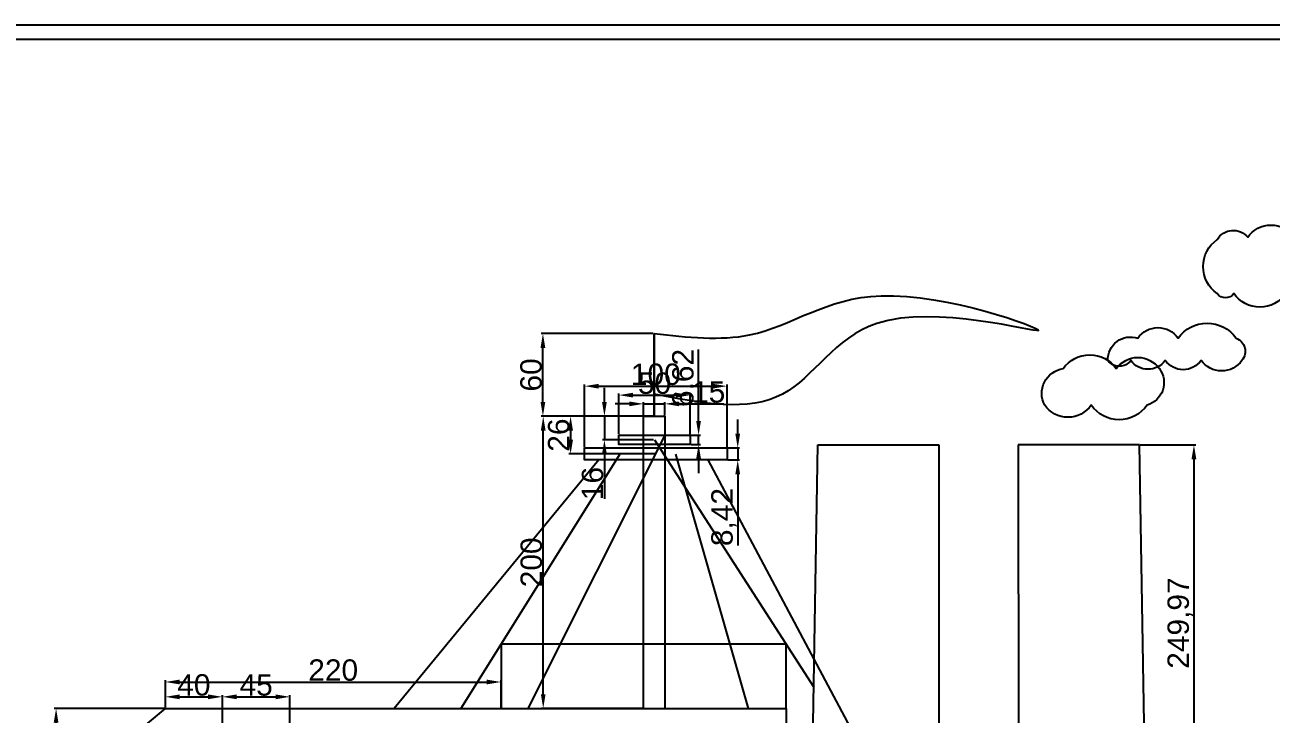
# Model space of a CAD drawing. Header units: millimetres. Extents: x -26312 to 5308, y -1433 to 5910.
# Drawn here: x 3577 to 4451, y 1900 to 2383 of the extents above; entities that cross this region are included whole.
import ezdxf

# ---------------------------------------------------------------- set-up
doc = ezdxf.new("R2010")
doc.units = ezdxf.units.MM
doc.styles.get("Standard").update_dxf_attribs({"font": 'arial.ttf'})
doc.dimstyles.new('ISO-25', dxfattribs={"dimtxt": 15, "dimasz": 10, "dimexe": 1.25, "dimexo": 0.625, "dimtad": 1, "dimtxsty": 'Standard', "dimcen": 2.5, "dimadec": 0, "dimazin": 0, "dimtfac": 1, "dimtmove": 0, "dimatfit": 3, "dimfxl": 1, "dimarcsym": 0})

# ---------------------------------------------------------------- blocks, each defined once
blk = doc.blocks.new('*D82')
at = {"color": 0, "lineweight": -2, "transparency": 16777216}
for p, q in [((4359.53, 2088.56), (4398.39, 2088.56)), ((4397.14, 2078.56), (4397.14, 1848.6)), ((4363.65, 1838.6), (4398.39, 1838.6))]:
    blk.add_line(p, q, dxfattribs=at)
at = {"color": 0, "transparency": 16777216}
for points in [[(4395.47, 2078.56), (4398.81, 2078.56), (4397.14, 2088.56)], [(4395.47, 1848.6), (4398.81, 1848.6), (4397.14, 1838.6)]]:
    blk.add_solid(points, dxfattribs=at)
at = {"layer": 'Defpoints', "color": 0, "transparency": 16777216}
for p in [(4358.9, 2088.56), (4363.02, 1838.6), (4397.14, 1838.6)]:
    blk.add_point(p, dxfattribs=at)
at = {"color": 0, "transparency": 16777216, "insert": (4387.5, 1963.58), "char_height": 15, "attachment_point": 5, "rotation": 90}
blk.add_mtext('249,97', dxfattribs=at)
blk = doc.blocks.new('*D126')
at = {"color": 0, "lineweight": -2, "transparency": 16777216}
for p, q in [((3674.74, 1903.7), (3597.41, 1903.7)), ((3598.66, 1848.7), (3598.66, 1893.7)), ((3614.74, 1838.7), (3597.41, 1838.7))]:
    blk.add_line(p, q, dxfattribs=at)
at = {"color": 0, "transparency": 16777216}
for points in [[(3596.99, 1893.7), (3600.32, 1893.7), (3598.66, 1903.7)], [(3596.99, 1848.7), (3600.32, 1848.7), (3598.66, 1838.7)]]:
    blk.add_solid(points, dxfattribs=at)
at = {"layer": 'Defpoints', "color": 0, "transparency": 16777216}
for p in [(3598.66, 1903.7), (3675.36, 1903.7), (3615.36, 1838.7)]:
    blk.add_point(p, dxfattribs=at)
at = {"color": 0, "transparency": 16777216, "insert": (3590.37, 1871.2), "char_height": 15, "attachment_point": 5, "rotation": 90}
blk.add_mtext('65', dxfattribs=at)
blk = doc.blocks.new('*D128')
at = {"color": 0, "lineweight": -2, "transparency": 16777216}
for p, q in [((3675.36, 1904.33), (3675.36, 1913.09)), ((3685.36, 1911.84), (3705.36, 1911.84)), ((3715.36, 1904.33), (3715.36, 1913.09))]:
    blk.add_line(p, q, dxfattribs=at)
at = {"color": 0, "transparency": 16777216}
for points in [[(3685.36, 1913.51), (3685.36, 1910.17), (3675.36, 1911.84)], [(3705.36, 1913.51), (3705.36, 1910.17), (3715.36, 1911.84)]]:
    blk.add_solid(points, dxfattribs=at)
at = {"layer": 'Defpoints', "color": 0, "transparency": 16777216}
for p in [(3715.36, 1911.84), (3675.36, 1903.7), (3715.36, 1903.7)]:
    blk.add_point(p, dxfattribs=at)
at = {"color": 0, "transparency": 16777216, "insert": (3695.36, 1920.12), "char_height": 15, "attachment_point": 5}
blk.add_mtext('40', dxfattribs=at)
blk = doc.blocks.new('*D129')
at = {"color": 0, "lineweight": -2, "transparency": 16777216}
for p, q in [((3715.36, 1904.33), (3715.36, 1913.09)), ((3725.36, 1911.84), (3752.75, 1911.84)), ((3762.75, 1904.33), (3762.75, 1913.09))]:
    blk.add_line(p, q, dxfattribs=at)
at = {"color": 0, "transparency": 16777216}
for points in [[(3725.36, 1913.51), (3725.36, 1910.17), (3715.36, 1911.84)], [(3752.75, 1913.51), (3752.75, 1910.17), (3762.75, 1911.84)]]:
    blk.add_solid(points, dxfattribs=at)
at = {"layer": 'Defpoints', "color": 0, "transparency": 16777216}
for p in [(3762.75, 1911.84), (3715.36, 1903.7), (3762.75, 1903.7)]:
    blk.add_point(p, dxfattribs=at)
at = {"color": 0, "transparency": 16777216, "insert": (3739.06, 1920.09), "char_height": 15, "attachment_point": 5}
blk.add_mtext('45', dxfattribs=at)
blk = doc.blocks.new('*D130')
at = {"color": 0, "lineweight": -2, "transparency": 16777216}
for p, q in [((3675.36, 1904.33), (3675.36, 1923.49)), ((3685.36, 1922.24), (3900.9, 1922.24)), ((3910.9, 1904.33), (3910.9, 1923.49))]:
    blk.add_line(p, q, dxfattribs=at)
at = {"color": 0, "transparency": 16777216}
for points in [[(3685.36, 1923.91), (3685.36, 1920.57), (3675.36, 1922.24)], [(3900.9, 1923.91), (3900.9, 1920.57), (3910.9, 1922.24)]]:
    blk.add_solid(points, dxfattribs=at)
at = {"layer": 'Defpoints', "color": 0, "transparency": 16777216}
for p in [(3910.9, 1922.24), (3675.36, 1903.7), (3910.9, 1903.7)]:
    blk.add_point(p, dxfattribs=at)
at = {"color": 0, "transparency": 16777216, "insert": (3793.13, 1930.52), "char_height": 15, "attachment_point": 5}
blk.add_mtext('220', dxfattribs=at)
blk = doc.blocks.new('*D131')
at = {"color": 0, "lineweight": -2, "transparency": 16777216}
for p, q in [((4010.28, 2108.7), (3939.26, 2108.7)), ((3940.51, 1913.7), (3940.51, 2098.7)), ((4010.28, 1903.7), (3939.26, 1903.7))]:
    blk.add_line(p, q, dxfattribs=at)
at = {"color": 0, "transparency": 16777216}
for points in [[(3938.85, 2098.7), (3942.18, 2098.7), (3940.51, 2108.7)], [(3938.85, 1913.7), (3942.18, 1913.7), (3940.51, 1903.7)]]:
    blk.add_solid(points, dxfattribs=at)
at = {"layer": 'Defpoints', "color": 0, "transparency": 16777216}
for p in [(3940.51, 2108.7), (4010.9, 2108.7), (4010.9, 1903.7)]:
    blk.add_point(p, dxfattribs=at)
at = {"color": 0, "transparency": 16777216, "insert": (3932.23, 2006.2), "char_height": 15, "attachment_point": 5, "rotation": 90}
blk.add_mtext('200', dxfattribs=at)
blk = doc.blocks.new('*D132')
at = {"color": 0, "lineweight": -2, "transparency": 16777216}
for p, q in [((4000.9, 2117.4), (3990.9, 2117.4)), ((4010.9, 2109.33), (4010.9, 2118.65)), ((4010.9, 2117.4), (4025.9, 2117.4)), ((4025.9, 2109.33), (4025.9, 2118.65)), ((4035.9, 2117.4), (4067.34, 2117.4))]:
    blk.add_line(p, q, dxfattribs=at)
at = {"color": 0, "transparency": 16777216}
for points in [[(4000.9, 2119.06), (4000.9, 2115.73), (4010.9, 2117.4)], [(4035.9, 2119.06), (4035.9, 2115.73), (4025.9, 2117.4)]]:
    blk.add_solid(points, dxfattribs=at)
at = {"layer": 'Defpoints', "color": 0, "transparency": 16777216}
for p in [(4025.9, 2117.4), (4010.9, 2108.7), (4025.9, 2108.7)]:
    blk.add_point(p, dxfattribs=at)
at = {"color": 0, "transparency": 16777216, "insert": (4056.62, 2125.68), "char_height": 15, "attachment_point": 5}
blk.add_mtext('15', dxfattribs=at)
blk = doc.blocks.new('*D133')
at = {"color": 0, "lineweight": -2, "transparency": 16777216}
for p, q in [((3993.62, 2096.1), (3993.62, 2124.78)), ((4003.62, 2123.53), (4033.62, 2123.53)), ((4043.62, 2096.1), (4043.62, 2124.78))]:
    blk.add_line(p, q, dxfattribs=at)
at = {"color": 0, "transparency": 16777216}
for points in [[(4003.62, 2125.19), (4003.62, 2121.86), (3993.62, 2123.53)], [(4033.62, 2125.19), (4033.62, 2121.86), (4043.62, 2123.53)]]:
    blk.add_solid(points, dxfattribs=at)
at = {"layer": 'Defpoints', "color": 0, "transparency": 16777216}
for p in [(4043.62, 2123.53), (3993.62, 2095.48), (4043.62, 2095.48)]:
    blk.add_point(p, dxfattribs=at)
at = {"color": 0, "transparency": 16777216, "insert": (4018.62, 2131.81), "char_height": 15, "attachment_point": 5}
blk.add_mtext('50', dxfattribs=at)
blk = doc.blocks.new('*D134')
at = {"color": 0, "lineweight": -2, "transparency": 16777216}
for p, q in [((3969.51, 2087.08), (3969.51, 2131.06)), ((3979.51, 2129.81), (4059.51, 2129.81)), ((4069.51, 2087.08), (4069.51, 2131.06))]:
    blk.add_line(p, q, dxfattribs=at)
at = {"color": 0, "transparency": 16777216}
for points in [[(3979.51, 2131.47), (3979.51, 2128.14), (3969.51, 2129.81)], [(4059.51, 2131.47), (4059.51, 2128.14), (4069.51, 2129.81)]]:
    blk.add_solid(points, dxfattribs=at)
at = {"layer": 'Defpoints', "color": 0, "transparency": 16777216}
for p in [(4069.51, 2129.81), (3969.51, 2086.45), (4069.51, 2086.45)]:
    blk.add_point(p, dxfattribs=at)
at = {"color": 0, "transparency": 16777216, "insert": (4019.51, 2138.09), "char_height": 15, "attachment_point": 5}
blk.add_mtext('100', dxfattribs=at)
blk = doc.blocks.new('*D135')
at = {"color": 0, "lineweight": -2, "transparency": 16777216}
for p, q in [((4076.99, 2096.45), (4076.99, 2106.45)), ((4070.14, 2086.45), (4078.24, 2086.45)), ((4076.99, 2086.45), (4076.99, 2078.03)), ((4070.14, 2078.03), (4078.24, 2078.03)), ((4076.99, 2068.03), (4076.99, 2017.95))]:
    blk.add_line(p, q, dxfattribs=at)
at = {"color": 0, "transparency": 16777216}
for points in [[(4075.33, 2096.45), (4078.66, 2096.45), (4076.99, 2086.45)], [(4075.33, 2068.03), (4078.66, 2068.03), (4076.99, 2078.03)]]:
    blk.add_solid(points, dxfattribs=at)
at = {"layer": 'Defpoints', "color": 0, "transparency": 16777216}
for p in [(4069.51, 2086.45), (4069.51, 2078.03), (4076.99, 2078.03)]:
    blk.add_point(p, dxfattribs=at)
at = {"color": 0, "transparency": 16777216, "insert": (4067.35, 2037.99), "char_height": 15, "attachment_point": 5, "rotation": 90}
blk.add_mtext('8,42', dxfattribs=at)
blk = doc.blocks.new('*D136')
at = {"color": 0, "lineweight": -2, "transparency": 16777216}
for p, q in [((4049.53, 2105.48), (4049.53, 2155.62)), ((4044.24, 2095.48), (4050.78, 2095.48)), ((4049.53, 2088.86), (4049.53, 2095.48)), ((4044.24, 2088.86), (4050.78, 2088.86)), ((4049.53, 2078.86), (4049.53, 2068.86))]:
    blk.add_line(p, q, dxfattribs=at)
at = {"color": 0, "transparency": 16777216}
for points in [[(4047.86, 2105.48), (4051.2, 2105.48), (4049.53, 2095.48)], [(4047.86, 2078.86), (4051.2, 2078.86), (4049.53, 2088.86)]]:
    blk.add_solid(points, dxfattribs=at)
at = {"layer": 'Defpoints', "color": 0, "transparency": 16777216}
for p in [(4043.62, 2095.48), (4049.53, 2095.48), (4043.62, 2088.86)]:
    blk.add_point(p, dxfattribs=at)
at = {"color": 0, "transparency": 16777216, "insert": (4039.89, 2135.55), "char_height": 15, "attachment_point": 5, "rotation": 90}
blk.add_mtext('6,62', dxfattribs=at)
blk = doc.blocks.new('*D137')
at = {"color": 0, "lineweight": -2, "transparency": 16777216}
for p, q in [((4017.78, 2108.7), (3958.47, 2108.7)), ((3959.72, 2098.7), (3959.72, 2092.24)), ((4018.89, 2082.24), (3958.47, 2082.24))]:
    blk.add_line(p, q, dxfattribs=at)
at = {"color": 0, "transparency": 16777216}
for points in [[(3958.05, 2098.7), (3961.39, 2098.7), (3959.72, 2108.7)], [(3958.05, 2092.24), (3961.39, 2092.24), (3959.72, 2082.24)]]:
    blk.add_solid(points, dxfattribs=at)
at = {"layer": 'Defpoints', "color": 0, "transparency": 16777216}
for p in [(4018.4, 2108.7), (3959.72, 2082.24), (4019.51, 2082.24)]:
    blk.add_point(p, dxfattribs=at)
at = {"color": 0, "transparency": 16777216, "insert": (3951.43, 2095.47), "char_height": 15, "attachment_point": 5, "rotation": 90}
blk.add_mtext('26', dxfattribs=at)
blk = doc.blocks.new('*D138')
at = {"color": 0, "lineweight": -2, "transparency": 16777216}
for p, q in [((3983.45, 2118.7), (3983.45, 2128.7)), ((4017.78, 2108.7), (3982.2, 2108.7)), ((3983.45, 2108.7), (3983.45, 2092.17)), ((4017.99, 2092.17), (3982.2, 2092.17)), ((3983.45, 2082.17), (3983.45, 2050.85))]:
    blk.add_line(p, q, dxfattribs=at)
at = {"color": 0, "transparency": 16777216}
for points in [[(3981.79, 2118.7), (3985.12, 2118.7), (3983.45, 2108.7)], [(3981.79, 2082.17), (3985.12, 2082.17), (3983.45, 2092.17)]]:
    blk.add_solid(points, dxfattribs=at)
at = {"layer": 'Defpoints', "color": 0, "transparency": 16777216}
for p in [(4018.4, 2108.7), (3983.45, 2092.17), (4018.62, 2092.17)]:
    blk.add_point(p, dxfattribs=at)
at = {"color": 0, "transparency": 16777216, "insert": (3975.17, 2061.51), "char_height": 15, "attachment_point": 5, "rotation": 90}
blk.add_mtext('16', dxfattribs=at)
blk = doc.blocks.new('*D142')
at = {"color": 0, "lineweight": -2, "transparency": 16777216}
for p, q in [((4017.78, 2166.7), (3939.05, 2166.7)), ((3940.3, 2118.7), (3940.3, 2156.7)), ((4017.78, 2108.7), (3939.05, 2108.7))]:
    blk.add_line(p, q, dxfattribs=at)
at = {"color": 0, "transparency": 16777216}
for points in [[(3938.64, 2156.7), (3941.97, 2156.7), (3940.3, 2166.7)], [(3938.64, 2118.7), (3941.97, 2118.7), (3940.3, 2108.7)]]:
    blk.add_solid(points, dxfattribs=at)
at = {"layer": 'Defpoints', "color": 0, "transparency": 16777216}
for p in [(3940.3, 2166.7), (4018.4, 2166.7), (4018.4, 2108.7)]:
    blk.add_point(p, dxfattribs=at)
at = {"color": 0, "transparency": 16777216, "insert": (3932.02, 2137.7), "char_height": 15, "attachment_point": 5, "rotation": 90}
blk.add_mtext('60', dxfattribs=at)

msp = doc.modelspace()

# ---------------------------------------------------------------- linework, layer by layer
for p, q in [((4018.403, 2108.703), (4018.403, 2166.701)), ((4018.403, 2166.701), (4018.403, 2166.701)), ((4018.403, 2166.701), (4018.403, 2108.703)), ((4010.903, 1903.703), (4010.903, 2108.703)), ((4010.903, 2108.703), (4025.903, 2108.703)), ((4025.903, 2108.703), (4025.903, 1903.703)), ((4025.903, 2095.479), (3929.67, 1903.703)), ((4018.616, 2092.17), (4130.32, 1918.518)), ((3994.315, 2082.091), (3882.763, 1903.703)), ((4033.334, 2082.091), (4084.344, 1903.703)), ((4129.001, 1838.597), (4133.126, 2088.563)), ((4133.126, 2088.563), (4218.126, 2088.563)), ((4218.126, 2088.563), (4218.074, 1838.579)), ((4358.9, 2088.563), (4273.9, 2088.563)), ((4273.9, 2088.563), (4273.952, 1838.579)), ((4363.025, 1838.597), (4358.9, 2088.563)), ((3979.538, 2078.027), (3835.909, 1903.703)), ((4055.915, 2078.027), (4183.498, 1838.586)), ((4110.903, 1948.703), (3910.903, 1948.703)), ((3910.903, 1948.703), (3910.903, 1903.703)), ((4110.903, 1903.703), (4110.903, 1948.703)), ((3615.362, 1853.703), (3675.362, 1903.703)), ((3675.362, 1903.703), (4110.909, 1903.703)), ((3715.362, 1853.703), (3715.362, 1903.703)), ((3762.512, 1903.703), (3762.499, 1838.673)), ((4110.909, 1903.703), (4110.896, 1838.59))]:
    msp.add_line(p, q)
at = {"color": 2}
for points in [[(1272.867, 2383.273), (5308.447, 2383.273), (5308.447, 947.941), (1272.867, 947.941)], [(1282.867, 2373.273), (5298.447, 2373.273), (5298.447, 957.941), (1282.867, 957.941)]]:
    msp.add_lwpolyline(points, close=True, dxfattribs=at)
for points in [[(4413.46, 2194.77, -0.5205671), (4413.46, 2232.675, -0.5205671), (4434.865, 2234.333, -0.5205671), (4467.593, 2234.333, -0.5205671), (4497.535, 2234.333, -0.5205671), (4516.146, 2219.153, -0.5205671), (4501.71, 2194.77, -0.5205671), (4461.717, 2194.77, -0.5205671), (4425.104, 2194.77, -0.5205671)], [(4336.769, 2147.911, -0.5205671), (4357.698, 2163.494, -0.5205671), (4386.104, 2163.494, -0.5205671), (4426.689, 2163.494, -0.5205671), (4430.847, 2147.911, -0.5205671), (4402.207, 2147.911, -0.5205671), (4376.968, 2147.911, -0.5205671), (4352.816, 2147.911, -0.5205671)], [(4292.449, 2116.481, -0.5205671), (4305.4, 2142.102, -0.5205671), (4342.679, 2142.102, -0.5205671), (4372.885, 2142.102, -0.5205671), (4364.289, 2116.481, -0.5205671), (4325.057, 2116.481, -0.5205671)]]:
    msp.add_lwpolyline(points, format="xyb", close=True)
at = {"const_width": 0.25}
msp.add_lwpolyline([(4413.085, 2194.77, 1), (4413.835, 2194.77, 1)], format="xyb", close=True, dxfattribs=at)
for points in [[(3993.616, 2095.479), (4043.616, 2095.479), (4043.616, 2088.86), (3993.616, 2088.86)], [(3969.513, 2086.452), (4069.513, 2086.452), (4069.513, 2078.027), (3969.513, 2078.027)]]:
    msp.add_lwpolyline(points, close=True)
msp.add_spline([(4018.403, 2166.701), (4085.368, 2165.813), (4177.626, 2193.28), (4288.069, 2168.916), (4174.52, 2173.787), (4108.431, 2124.175), (4018.403, 2124.175)], degree=3)

# ---------------------------------------------------------------- dimensions: what is measured, and where the dimension line sits
at = {"color": 30, "true_color": 0xf26722}
for base, p1, p2, text, picture, middle in [((3940.304, 2166.701), (4018.403, 2108.703), (4018.403, 2166.701), '60', '*D142', (3932.021, 2137.702)), ((3983.454, 2092.17), (4018.403, 2108.703), (4018.616, 2092.17), '16', '*D138', (3975.171, 2061.512)), ((3940.514, 2108.703), (4010.903, 1903.703), (4010.903, 2108.703), '200', '*D131', (3932.23, 2006.203)), ((3959.718, 2082.24), (4018.403, 2108.703), (4019.513, 2082.24), '26', '*D137', (3951.435, 2095.471))]:
    dim = msp.add_linear_dim(base=base, p1=p1, p2=p2, angle=90, text=text, dimstyle='ISO-25', dxfattribs=at)
    dim.commit()
    dim.dimension.update_dxf_attribs({"geometry": picture, "text_midpoint": middle})
for base, p1, p2, picture, middle in [((4049.531, 2095.479), (4043.616, 2088.86), (4043.616, 2095.479), '*D136', (4039.892, 2135.549)), ((4076.9925, 2078.0273), (4069.5128, 2086.4518), (4069.5128, 2078.0273), '*D135', (4067.3532, 2037.9872)), ((4397.141, 1838.597), (4358.9, 2088.563), (4363.025, 1838.597), '*D82', (4387.502, 1963.58)), ((3598.658, 1903.703), (3615.362, 1838.703), (3675.362, 1903.703), '*D126', (3590.374, 1871.203))]:
    dim = msp.add_linear_dim(base=base, p1=p1, p2=p2, angle=90, dimstyle='ISO-25', dxfattribs=at)
    dim.commit()
    dim.dimension.update_dxf_attribs({"geometry": picture, "text_midpoint": middle})
for base, p1, p2, picture, middle in [((4069.513, 2129.807), (3969.513, 2086.452), (4069.513, 2086.452), '*D134', (4019.513, 2138.091)), ((4025.903, 2117.396), (4010.903, 2108.703), (4025.903, 2108.703), '*D132', (4056.621, 2125.679)), ((4043.616, 2123.526), (3993.616, 2095.479), (4043.616, 2095.479), '*D133', (4018.616, 2131.809)), ((3715.362, 1911.84), (3675.362, 1903.703), (3715.362, 1903.703), '*D128', (3695.362, 1920.124))]:
    dim = msp.add_linear_dim(base=base, p1=p1, p2=p2, dimstyle='ISO-25', dxfattribs=at)
    dim.commit()
    dim.dimension.update_dxf_attribs({"geometry": picture, "text_midpoint": middle})
for base, p1, p2, text, picture, middle in [((3910.903, 1922.239), (3675.362, 1903.703), (3910.903, 1903.703), '220', '*D130', (3793.132, 1930.523)), ((3762.754, 1911.84), (3715.362, 1903.703), (3762.754, 1903.703), '45', '*D129', (3739.058, 1920.093))]:
    dim = msp.add_linear_dim(base=base, p1=p1, p2=p2, text=text, dimstyle='ISO-25', dxfattribs=at)
    dim.commit()
    dim.dimension.update_dxf_attribs({"geometry": picture, "text_midpoint": middle})

doc.saveas('drawing.dxf')
